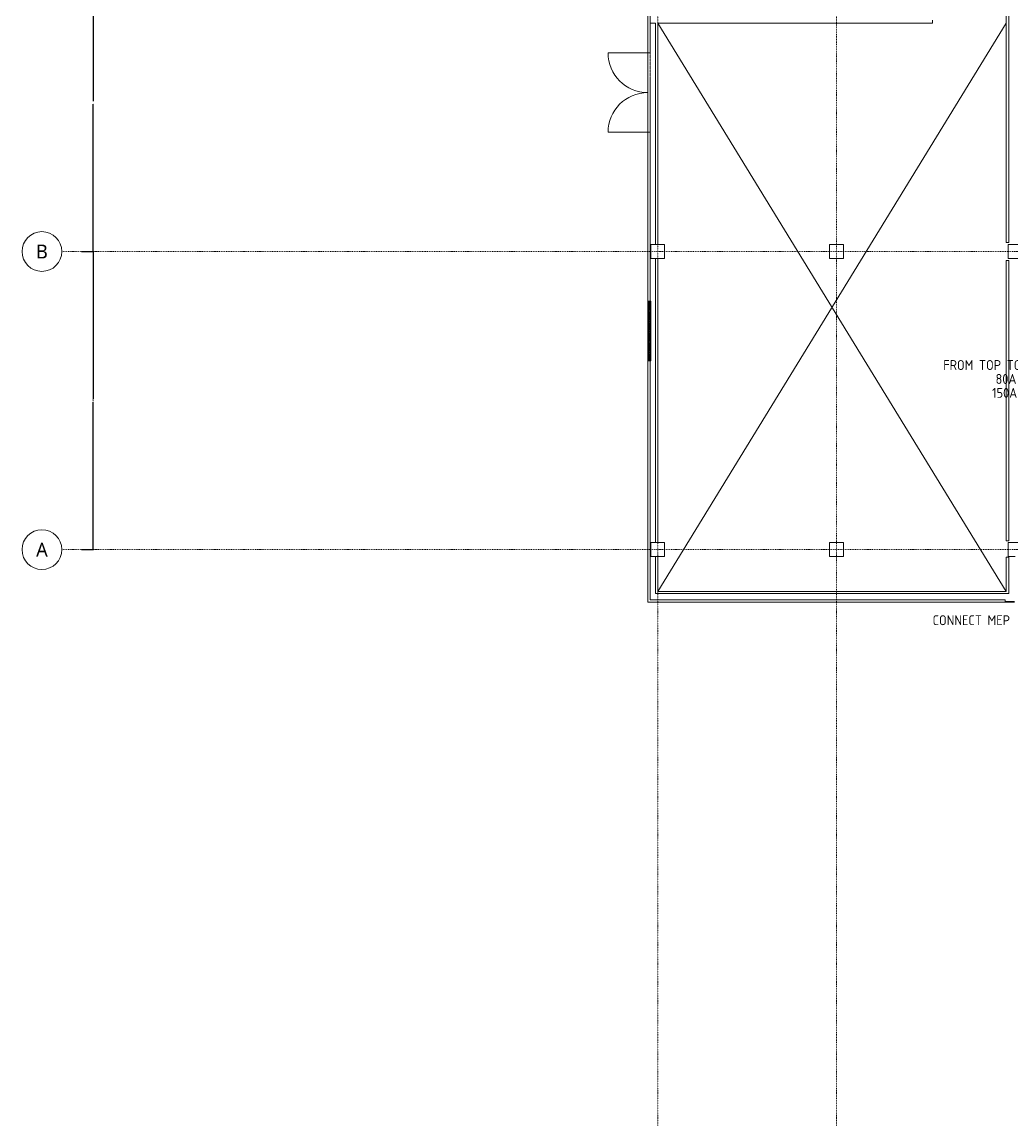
# Model space of a CAD drawing. Extents: x -32000 to 363140, y -29000 to 144266.
# Drawn here: x -32000 to 17835, y -29000 to 26546 of the extents above; entities that cross this region are included whole.
import ezdxf
from ezdxf.enums import TextEntityAlignment as Align

# ---------------------------------------------------------------- set-up
doc = ezdxf.new("R2010")
doc.units = 0
doc.header["$LTSCALE"] = 10
for name, pattern in [('H12PL25$0$HIDDEN', [0.4, 0.3, -0.1]), ('H12PL25$0$JJP_三點線', [0.9, 0.3, -0.15, 0, -0.15, 0, -0.15, 0, -0.15]), ('H12PL25$0$JJP_虛線(退縮線、投影線、地下室範圍、非屬本工程、圖面分區)', [0.45, 0.3, -0.15])]:
    doc.linetypes.add(name, pattern=pattern)
for name, color, linetype in [('H12PL25$0$A-DIM', 252, 'Continuous'), ('H12PL25$0$A-OBJE-2D', 252, 'Continuous'), ('H12PL25$0$A-WALL-EX', 252, 'Continuous'), ('H12PL25$0$A-WALL-IN', 252, 'Continuous'), ('H12PL25$0$Door', 252, 'Continuous'), ('H12PL25$0$S-COL', 252, 'Continuous'), ('H12PL25$0$S-GRID', 252, 'Continuous'), ('H12PL25$0$Window', 252, 'Continuous'), ('XFM1P20-200k$0$$0$M-PIPE-TEXT', 3, 'Continuous')]:
    doc.layers.add(name, color=color, linetype=linetype)
doc.styles.add('H12PL25$0$dim-txt', font='isocp.shx', dxfattribs={"width": 0.7, "bigfont": 'chineset.shx'})
doc.styles.add('H12PL25$0$Standard', font='', dxfattribs={"width": 0.8})
doc.styles.add('XFM1P20-200k$0$$0$aa-txt', font='isocp.shx', dxfattribs={"bigfont": 'chineset.shx'})
doc.styles.get('H12PL25$0$Standard').set_extended_font_data('Microsoft JhengHei')
doc.dimstyles.new('H12PL25$0$ARCH-dim-200MM', dxfattribs={"dimscale": 200, "dimtxt": 0.3, "dimasz": 0.1, "dimexe": 0.1, "dimexo": 0.1, "dimgap": 0.05, "dimtad": 1, "dimdec": 0, "dimlfac": 10, "dimrnd": 0.5, "dimdsep": 46, "dimtxsty": 'H12PL25$0$dim-txt', "dimblk": 'H12PL25$0$_Dot', "dimcen": 2, "dimclrd": 256, "dimclre": 256, "dimclrt": 256, "dimadec": 0, "dimazin": 0, "dimtfac": 1, "dimtix": 1, "dimtmove": 2, "dimatfit": 3, "dimldrblk": 'H12PL25$0$_OBLIQUE', "dimfxl": 1, "dimtvp": 1, "dimtolj": 1, "dimarcsym": 0})

# ---------------------------------------------------------------- blocks, each defined once
blk = doc.blocks.new('*D92')
at = {"layer": 'DEFPOINTS', "color": 0, "linetype": 'Continuous', "transparency": 16777216}
for p in [(-29000, 30000), (-29000, 15000), (-28420, 15000)]:
    blk.add_point(p, dxfattribs=at)
at = {"layer": 'H12PL25$0$A-DIM', "linetype": 'Continuous', "lineweight": -2, "transparency": 16777216}
for p, q in [((-28980, 30000), (-28400, 30000)), ((-28420, 29980), (-28420, 22588)), ((-28420, 15020), (-28420, 22412)), ((-28980, 15000), (-28400, 15000))]:
    blk.add_line(p, q, dxfattribs=at)
at = {"layer": 'H12PL25$0$A-DIM', "linetype": 'Continuous', "lineweight": 0, "transparency": 16777216, "insert": (-28420, 22500), "char_height": 60, "attachment_point": 5, "rotation": 90, "style": 'H12PL25$0$dim-txt'}
blk.add_mtext('\\A1;150000', dxfattribs=at)
blk = doc.blocks.new('H12PL25$0$_Dot')
blk = doc.blocks.new('H12PL25$0$_OBLIQUE')
at = {"color": 0, "linetype": 'ByBlock', "lineweight": -2}
blk.add_line((-0.5, -0.5), (0.5, 0.5), dxfattribs=at)
blk = doc.blocks.new('*D93')
at = {"layer": 'DEFPOINTS', "color": 0, "linetype": 'Continuous', "transparency": 16777216}
for p in [(-29000, 15000), (-29000, 0), (-28420, 0)]:
    blk.add_point(p, dxfattribs=at)
at = {"layer": 'H12PL25$0$A-DIM', "linetype": 'Continuous', "lineweight": -2, "transparency": 16777216}
for p, q in [((-28980, 15000), (-28400, 15000)), ((-28420, 14980), (-28420, 7588)), ((-28420, 20), (-28420, 7412)), ((-28980, 0), (-28400, 0))]:
    blk.add_line(p, q, dxfattribs=at)
at = {"layer": 'H12PL25$0$A-DIM', "linetype": 'Continuous', "lineweight": 0, "transparency": 16777216, "insert": (-28420, 7500), "char_height": 60, "attachment_point": 5, "rotation": 90, "style": 'H12PL25$0$dim-txt'}
blk.add_mtext('\\A1;150000', dxfattribs=at)
blk = doc.blocks.new('XFM1P20-200k')
at = {"layer": 'XFM1P20-200k$0$$0$M-PIPE-TEXT', "style": 'XFM1P20-200k$0$$0$aa-txt'}
for s, p in [('FROM TOP TO BOTTON', (20850, 9288, 0)), ('80A 19%%DC CHR', (20850, 8588, 0)), ('150A 12%%DC CHS', (20850, 7888, 0)), ('CONNECT MEP', (17737, -3552, 0))]:
    blk.add_text(s, height=500, dxfattribs=at).set_placement(p, align=Align.MIDDLE_RIGHT)
blk = doc.blocks.new('H12PL25')
at = {"layer": 'H12PL25$0$A-OBJE-2D', "lineweight": 0}
for p, q in [((0, -2100), (17550, 26490)), ((17550, -2100), (0, 26490))]:
    blk.add_line(p, q, dxfattribs=at)
at = {"layer": 'H12PL25$0$A-WALL-EX', "linetype": 'H12PL25$0$JJP_虛線(退縮線、投影線、地下室範圍、非屬本工程、圖面分區)', "lineweight": 0}
for p, q in [((-500, 82879.97), (-500, -2529.97)), ((-500, -2529.97), (-500, -2649.97)), ((-500, -2649.97), (-380, -2649.97)), ((-380, -2649.97), (17500, -2649.97))]:
    blk.add_line(p, q, dxfattribs=at)
at = {"layer": 'H12PL25$0$A-WALL-EX', "lineweight": 0}
for p, q in [((-500, 25000), (-385, 25000)), ((-385, 25000), (-380, 25000)), ((-500, 21000), (-385, 21000)), ((-385, 21000), (-380, 21000)), ((-500, 12500), (-380, 12500)), ((-500, 12500), (-500, 9500)), ((-380, 9500), (-380, 12500)), ((-500, 9500), (-380, 9500))]:
    blk.add_line(p, q, dxfattribs=at)
at = {"layer": 'H12PL25$0$A-WALL-EX', "linetype": 'H12PL25$0$JJP_虛線(退縮線、投影線、地下室範圍、非屬本工程、圖面分區)', "lineweight": 0, "flags": 128}
for points in [[(-500.03, 83000), (-500.03, -2650)], [(-380, -2529.97), (-380, 82879.97)], [(-500.03, -2650), (-500, -2650)], [(-500, -2650), (17500, -2650)], [(17500, -2529.97), (-380, -2529.97)], [(17500, -2649.97), (17500, -2529.97)], [(17500, -2650), (17500, -2649.97)]]:
    blk.add_lwpolyline(points, dxfattribs=at)
at = {"layer": 'H12PL25$0$A-WALL-EX', "lineweight": 0, "flags": 128}
for points in [[(-500, 30510), (-500, 25000)], [(-380, 25000), (-380, 30510)], [(-500, 21000), (-500, 12500)], [(-380, 12500), (-380, 21000)], [(-500, 9500), (-500, -2650)], [(-380, -2530), (-380, 9500)], [(-500, -2650), (-380, -2650)], [(17500, -2530), (-380, -2530)], [(-380, -2650), (17500, -2650)], [(17500, -2650), (17500, -2530)], [(17965, -2615), (17500, -2615)], [(17500, -2615), (17500, -2650)], [(17500, -2650), (17965, -2650)]]:
    blk.add_lwpolyline(points, dxfattribs=at)
at = {"layer": 'H12PL25$0$A-WALL-IN', "lineweight": 0}
blk.add_line((-380, 26640), (-380, 26490), dxfattribs=at)
at = {"layer": 'H12PL25$0$A-WALL-IN', "lineweight": 0, "flags": 128}
for points in [[(17550, 29550), (17550, 15450)], [(17672, 15450), (17672, 29550)], [(-380, 26490), (-112.5, 26490)], [(-112.5, 26490), (-112.5, 15350)], [(0, 26490), (13835, 26490)], [(0, 15350), (0, 26490)], [(13835, 26490), (13835, 26640)], [(17550, 15450), (17672, 15450)], [(-112.5, 14650), (-112.5, 350)], [(0, 350), (0, 14650)], [(17672, 14550), (17550, 14550)], [(17550, 14550), (17550, 450)], [(17672, 450), (17672, 14550)], [(17550, 450), (17672, 450)], [(-112.5, -350), (-112.5, -2100)], [(0, -2100), (0, -350)], [(17672, -385), (17550, -385)], [(17550, -385), (17550, -2100)], [(17672, -2212.5), (17672, -385)], [(-112.5, -2212.5), (-112.5, -2100)], [(-112.5, -2212.5), (17550, -2212.5)], [(17550, -2100), (0, -2100)], [(17672, -2212.5), (17550, -2212.5)]]:
    blk.add_lwpolyline(points, dxfattribs=at)
at = {"layer": 'H12PL25$0$Door', "lineweight": 0}
for p, q in [((-500, 25000), (-2500, 25000)), ((-500, 25000), (-385, 25000)), ((-500, 25000), (-385, 25000)), ((-385, 25000), (-380, 25000)), ((-500, 21000), (-2500, 21000)), ((-500, 21000), (-385, 21000)), ((-500, 21000), (-385, 21000)), ((-385, 21000), (-380, 21000))]:
    blk.add_line(p, q, dxfattribs=at)
for centre, start, end in [((-500, 25000), 180, 270), ((-500, 21000), 90, 180)]:
    blk.add_arc(centre, 2000, start, end, dxfattribs=at)
at = {"layer": 'H12PL25$0$S-COL', "lineweight": 0, "flags": 128}
for points in [[(-350, 14650), (350, 14650), (350, 15350), (-350, 15350)], [(8650, 14650), (9350, 14650), (9350, 15350), (8650, 15350)], [(17650, 14650), (18350, 14650), (18350, 15350), (17650, 15350)], [(-350, -350), (350, -350), (350, 350), (-350, 350)], [(8650, -350), (9350, -350), (9350, 350), (8650, 350)]]:
    blk.add_lwpolyline(points, close=True, dxfattribs=at)
blk.add_lwpolyline([(18350, -350), (18350, 350), (17650, 350), (17650, -350), (18000, -350)], dxfattribs=at)
at = {"layer": 'H12PL25$0$S-GRID', "linetype": 'H12PL25$0$JJP_三點線', "lineweight": 0}
for p, q in [((0, 128250), (0, -28000)), ((9000, 128250), (9000, -28000)), ((-29000, 15000), (-30000, 15000)), ((-29000, 15000), (289600, 15000)), ((-29000, 0), (-30000, 0)), ((-29000, 0), (289600, 0)), ((0, -28000), (0, -29000)), ((9000, -28000), (9000, -29000))]:
    blk.add_line(p, q, dxfattribs=at)
at = {"layer": 'H12PL25$0$S-GRID', "lineweight": 0}
for centre in [(-31000, 15000), (-31000, 0)]:
    blk.add_circle(centre, 1000, dxfattribs=at)
at = {"layer": 'H12PL25$0$S-GRID', "linetype": 'H12PL25$0$JJP_三點線', "lineweight": 0}
for p in [(-29000, 15000), (-29000, 15000), (-29000, 0), (-29000, 0)]:
    blk.add_point(p, dxfattribs=at)
at = {"layer": 'H12PL25$0$Window', "lineweight": 0}
for p, q in [((-450, 12500), (-350, 12500)), ((-450, 12500), (-450, 12450)), ((-450, 9550), (-450, 12450)), ((-450, 12450), (-350, 12450)), ((-350, 12500), (-350, 12450)), ((-350, 9550), (-350, 12450)), ((-450, 9550), (-350, 9550)), ((-450, 9500), (-450, 9550)), ((-450, 9500), (-350, 9500)), ((-350, 9500), (-350, 9550))]:
    blk.add_line(p, q, dxfattribs=at)
at = {"layer": 'H12PL25$0$Window', "linetype": 'H12PL25$0$HIDDEN', "lineweight": 0}
blk.add_line((-400, 9550), (-400, 12450), dxfattribs=at)
at = {"layer": 'H12PL25$0$S-GRID', "style": 'H12PL25$0$Standard'}
for s, p in [('B', (-31000, 15350)), ('A', (-31000, 350))]:
    blk.add_text(s, height=700, dxfattribs=at).set_placement(p, align=Align.TOP_CENTER)
at = {"layer": 'H12PL25$0$A-DIM', "linetype": 'Continuous', "lineweight": 0}
for base, p1, p2, picture, middle in [((-28420, 15000), (-29000, 30000), (-29000, 15000), '*D92', (-28420, 22500)), ((-28420, 0), (-29000, 15000), (-29000, 0), '*D93', (-28420, 7500))]:
    dim = blk.add_linear_dim(base=base, p1=p1, p2=p2, angle=270, dimstyle='H12PL25$0$ARCH-dim-200MM', dxfattribs=at)
    dim.commit()
    dim.dimension.update_dxf_attribs({"geometry": picture, "text_midpoint": middle, "dimtype": 128, "text_rotation": 90})

msp = doc.modelspace()

# ---------------------------------------------------------------- block references
msp.add_blockref('H12PL25', (0, 0))

# ---------------------------------------------------------------- next in the draw order: block references
msp.add_blockref('XFM1P20-200k', (0, 0))

doc.saveas('drawing.dxf')
